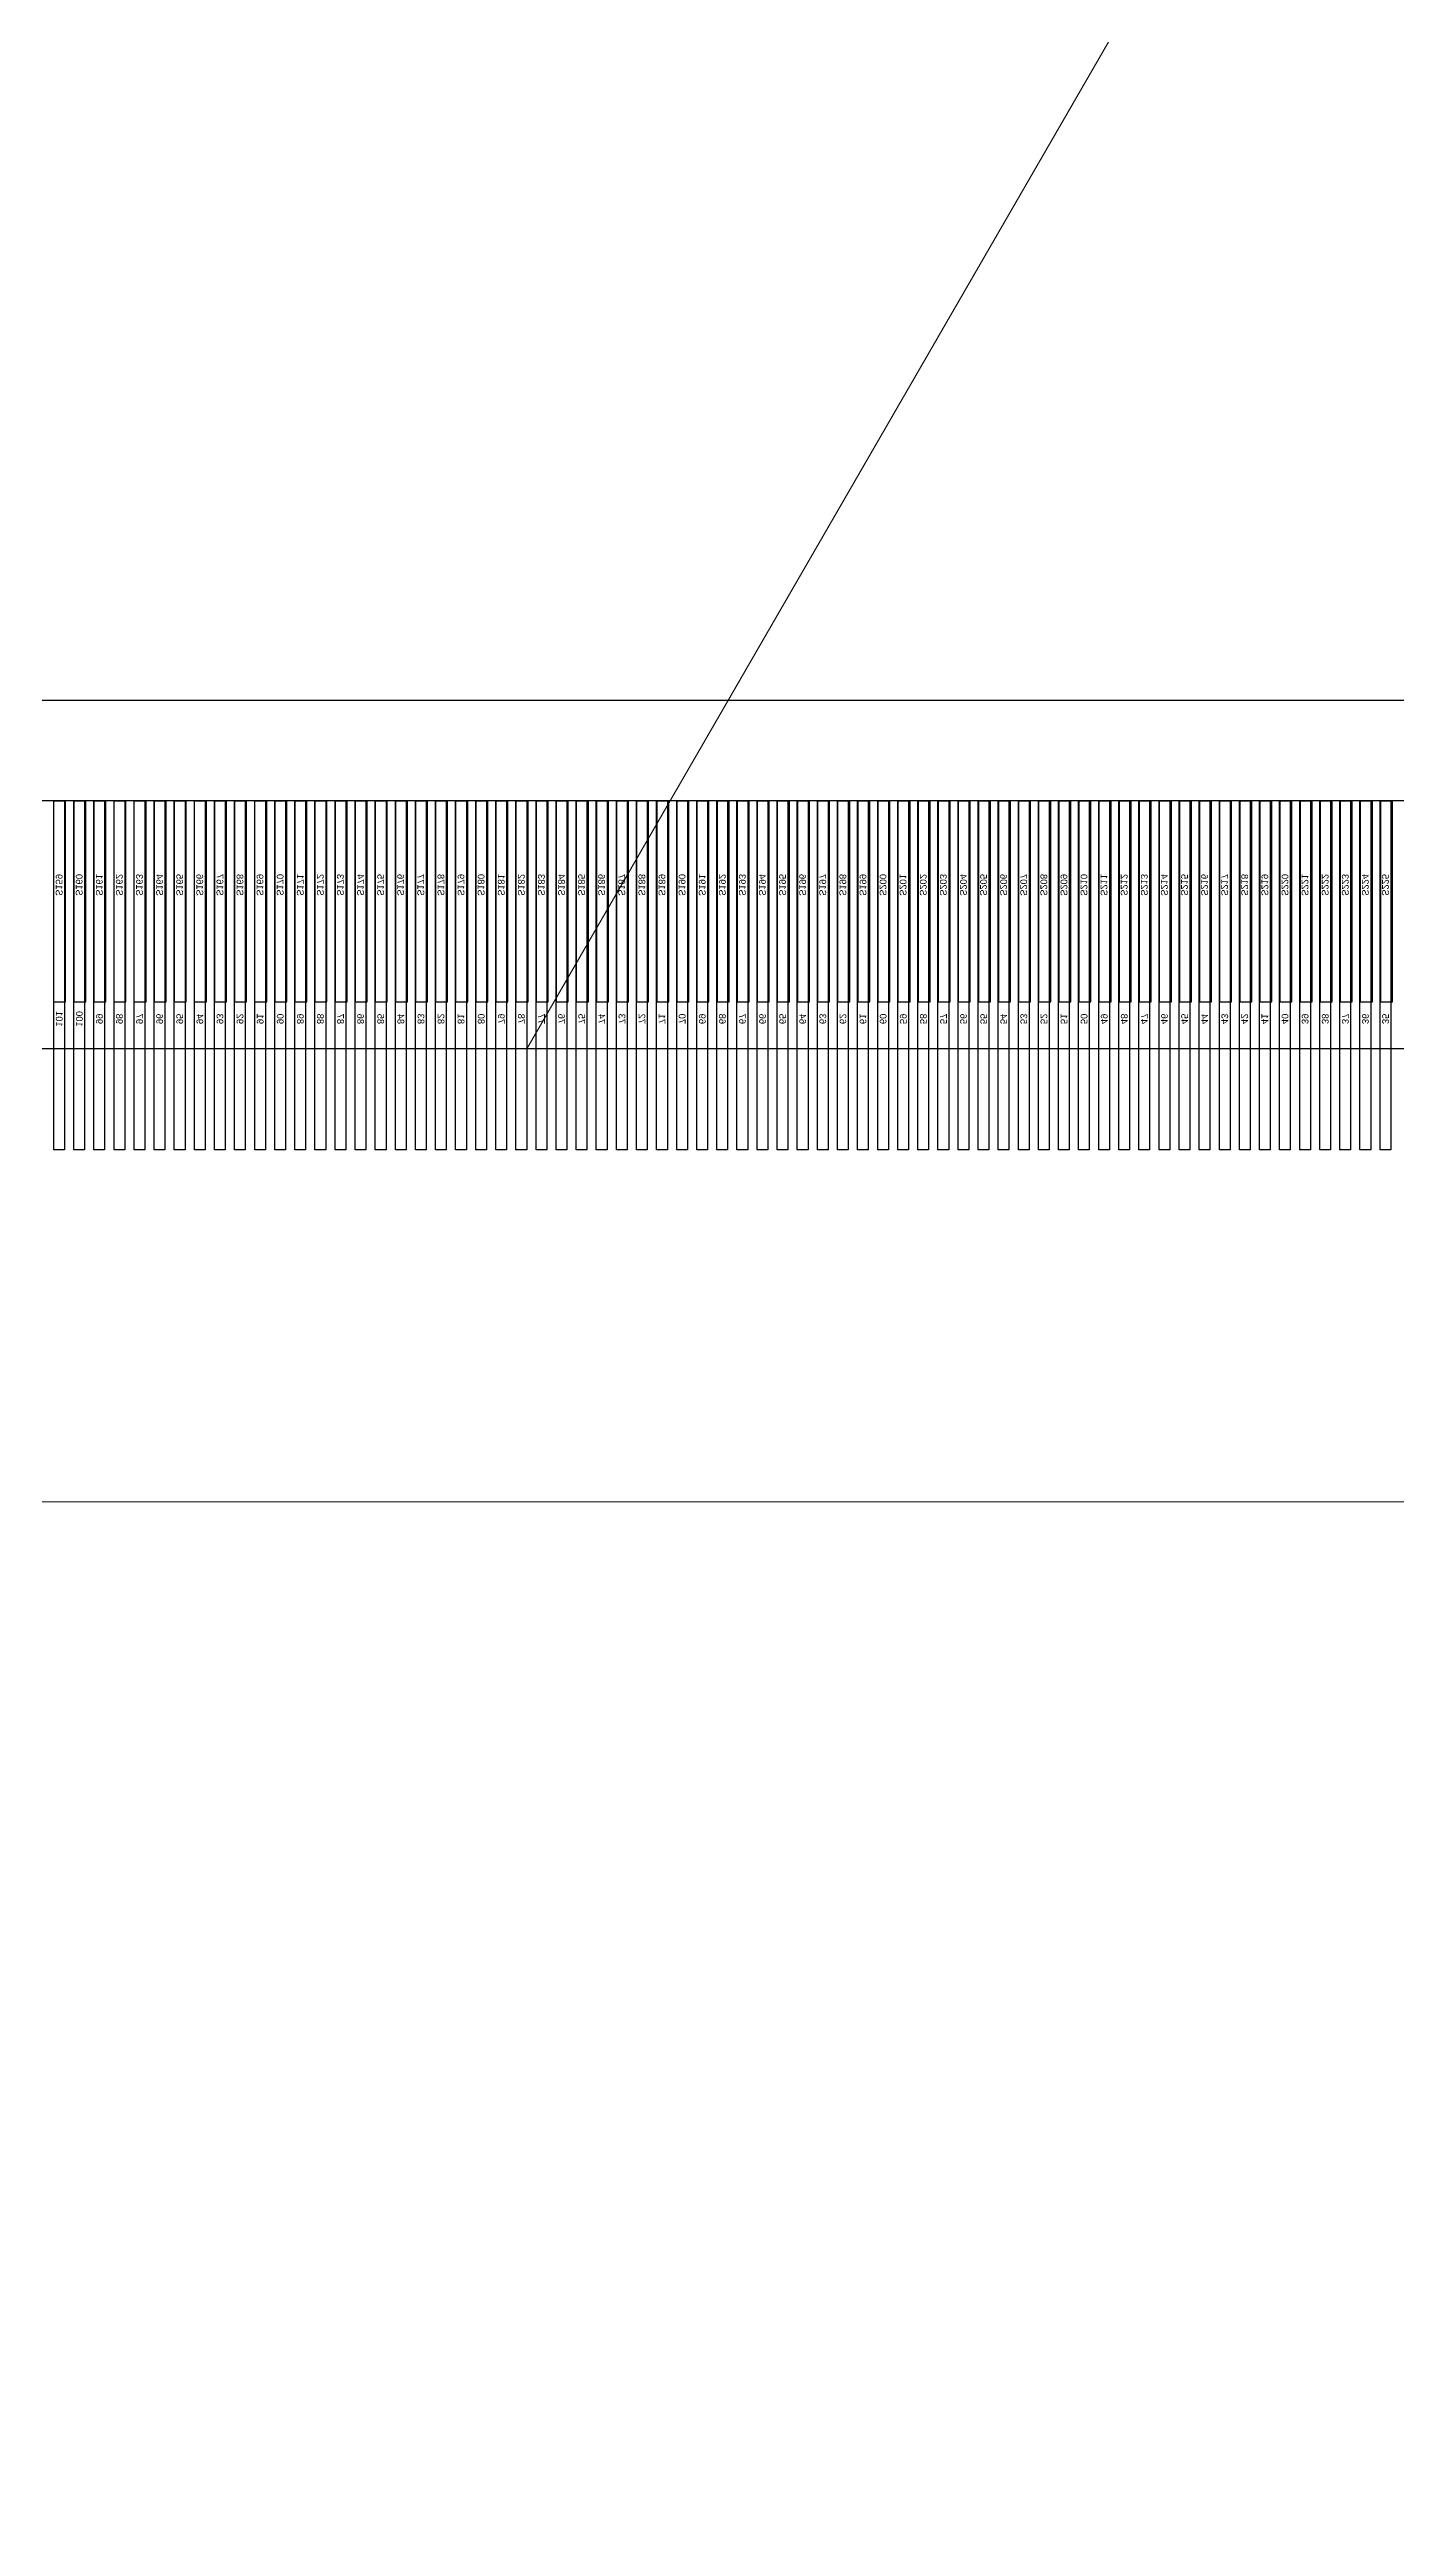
# Model space of a CAD drawing. Header units: inches. Extents: x 1765 to 5217, y -1519 to 441.
# Drawn here: x 4811.781 to 4813.791, y -1300.364 to -1296.668 of the extents above; entities that cross this region are included whole.
import ezdxf
from ezdxf.enums import TextEntityAlignment as Align

# ---------------------------------------------------------------- set-up
doc = ezdxf.new("R2010")
doc.units = ezdxf.units.IN
doc.header["$MEASUREMENT"] = 0
doc.layers.add('DIM', color=3, linetype='Continuous', lineweight=15)
doc.layers.add('LENS', color=6, linetype='Continuous')
doc.styles.add('MBC_Arial_Font', font='arial.ttf', dxfattribs={"width": 0.8})

# ---------------------------------------------------------------- blocks, each defined once
blk = doc.blocks.new('FSDDDDD')
at = {"layer": 'LENS', "color": 5, "lineweight": 0}
blk.add_lwpolyline([(3465.1852, -1743.3038, -0.414214), (3453.6852, -1754.8038), (3438.5952, -1754.8038, -0.414214), (3427.0952, -1743.3038), (3427.0952, -1720.7938, -0.414214), (3438.5952, -1709.2938), (3453.6852, -1709.2938, -0.414214), (3465.1852, -1720.7938)], format="xyb", close=True, dxfattribs=at)

msp = doc.modelspace()

# ---------------------------------------------------------------- hatches: boundary and pattern name
at = {"layer": 'DIM'}
h = msp.add_hatch(dxfattribs=at)
h.set_pattern_fill('HONEY', color=256, style=0)
h.set_pattern_definition([(0, (6913.9786, -2365.6452), (4.7625, 2.74963), [3.175, -6.35]), (120, (6913.9786, -2365.6452), (-4.7624994, 2.749631), [3.175, -6.35]), (60, (6913.9786, -2365.6452), (6e-07, 5.499261), [-6.35, 3.175])])
edge = h.paths.add_edge_path()
edge.add_line((4827.36, -1263.4445), (4827.36, -1289.1595))
edge.add_arc((4818.36, -1289.1595), 9, -90, 0, ccw=False)
edge.add_line((4818.36, -1298.1595), (4801.573, -1298.1595))
edge.add_arc((4801.573, -1289.1595), 9, 180, 270, ccw=False)
edge.add_line((4792.573, -1289.1595), (4792.573, -1263.4445))
edge.add_arc((4800.993, -1263.4445), 8.42, 90, 180, ccw=False)
edge.add_line((4800.993, -1255.0245), (4818.94, -1255.0245))
edge.add_arc((4818.94, -1263.4445), 8.42, 0, 90, ccw=False)

# ---------------------------------------------------------------- linework, layer by layer
msp.add_line((4821.3749, -1297.6395), (4798.5581, -1297.6395))
msp.add_line((4821.3749, -1297.6395), (4798.5581, -1297.6395))
msp.add_lwpolyline([(4827.36, -1263.4445), (4827.36, -1289.1595, -0.414214), (4818.36, -1298.1595), (4801.573, -1298.1595, -0.414214), (4792.573, -1289.1595), (4792.573, -1263.4445, -0.414214), (4800.993, -1255.0245), (4818.94, -1255.0245, -0.414214)], format="xyb", close=True)
msp.add_lwpolyline([(4827.36, -1263.4445), (4827.36, -1289.1595, -0.414214), (4818.36, -1298.1595), (4801.573, -1298.1595, -0.414214), (4792.573, -1289.1595), (4792.573, -1263.4445, -0.414214), (4800.993, -1255.0245), (4818.94, -1255.0245, -0.414214)], format="xyb", close=True)
msp.add_lwpolyline([(4802.9215, -1307.8669), (4817.0115, -1307.8669, 0.414214), (4817.2115, -1307.6669), (4817.2115, -1305.5729, 0.263643), (4817.1143, -1305.4013), (4815.7223, -1304.5675, -0.263643), (4815.5765, -1304.3102), (4815.5765, -1300.9028, 0.315299), (4815.3791, -1300.6209), (4814.966, -1300.4706, -0.315299), (4814.7686, -1300.1887), (4814.7686, -1298.7592, -0.254671), (4814.9059, -1298.5072), (4815.214, -1298.3083, 0.254671), (4815.3055, -1298.1403), (4815.3055, -1297.9895, 0.414214), (4815.1055, -1297.7895), (4804.8275, -1297.7895, 0.414214)], format="xyb")
at = {"color": 2}
for points in [[(4811.8055, -1297.7895), (4811.7875, -1297.7895), (4811.7875, -1298.0895), (4811.8055, -1298.0895)], [(4811.8055, -1297.7895), (4811.7875, -1297.7895), (4811.7875, -1298.0895), (4811.8055, -1298.0895)], [(4811.8355, -1297.7895), (4811.8175, -1297.7895), (4811.8175, -1298.0895), (4811.8355, -1298.0895)], [(4811.8355, -1297.7895), (4811.8175, -1297.7895), (4811.8175, -1298.0895), (4811.8355, -1298.0895)], [(4811.8655, -1297.7895), (4811.8475, -1297.7895), (4811.8475, -1298.0895), (4811.8655, -1298.0895)], [(4811.8655, -1297.7895), (4811.8475, -1297.7895), (4811.8475, -1298.0895), (4811.8655, -1298.0895)], [(4811.8955, -1297.7895), (4811.8775, -1297.7895), (4811.8775, -1298.0895), (4811.8955, -1298.0895)], [(4811.8955, -1297.7895), (4811.8775, -1297.7895), (4811.8775, -1298.0895), (4811.8955, -1298.0895)], [(4811.9255, -1297.7895), (4811.9075, -1297.7895), (4811.9075, -1298.0895), (4811.9255, -1298.0895)], [(4811.9255, -1297.7895), (4811.9075, -1297.7895), (4811.9075, -1298.0895), (4811.9255, -1298.0895)], [(4811.9555, -1297.7895), (4811.9375, -1297.7895), (4811.9375, -1298.0895), (4811.9555, -1298.0895)], [(4811.9555, -1297.7895), (4811.9375, -1297.7895), (4811.9375, -1298.0895), (4811.9555, -1298.0895)], [(4811.9855, -1297.7895), (4811.9675, -1297.7895), (4811.9675, -1298.0895), (4811.9855, -1298.0895)], [(4811.9855, -1297.7895), (4811.9675, -1297.7895), (4811.9675, -1298.0895), (4811.9855, -1298.0895)], [(4812.0155, -1297.7895), (4811.9975, -1297.7895), (4811.9975, -1298.0895), (4812.0155, -1298.0895)], [(4812.0155, -1297.7895), (4811.9975, -1297.7895), (4811.9975, -1298.0895), (4812.0155, -1298.0895)], [(4812.0455, -1297.7895), (4812.0275, -1297.7895), (4812.0275, -1298.0895), (4812.0455, -1298.0895)], [(4812.0455, -1297.7895), (4812.0275, -1297.7895), (4812.0275, -1298.0895), (4812.0455, -1298.0895)], [(4812.0755, -1297.7895), (4812.0575, -1297.7895), (4812.0575, -1298.0895), (4812.0755, -1298.0895)], [(4812.0755, -1297.7895), (4812.0575, -1297.7895), (4812.0575, -1298.0895), (4812.0755, -1298.0895)], [(4812.1055, -1297.7895), (4812.0875, -1297.7895), (4812.0875, -1298.0895), (4812.1055, -1298.0895)], [(4812.1055, -1297.7895), (4812.0875, -1297.7895), (4812.0875, -1298.0895), (4812.1055, -1298.0895)], [(4812.1355, -1297.7895), (4812.1175, -1297.7895), (4812.1175, -1298.0895), (4812.1355, -1298.0895)], [(4812.1355, -1297.7895), (4812.1175, -1297.7895), (4812.1175, -1298.0895), (4812.1355, -1298.0895)], [(4812.1655, -1297.7895), (4812.1475, -1297.7895), (4812.1475, -1298.0895), (4812.1655, -1298.0895)], [(4812.1655, -1297.7895), (4812.1475, -1297.7895), (4812.1475, -1298.0895), (4812.1655, -1298.0895)], [(4812.1955, -1297.7895), (4812.1775, -1297.7895), (4812.1775, -1298.0895), (4812.1955, -1298.0895)], [(4812.1955, -1297.7895), (4812.1775, -1297.7895), (4812.1775, -1298.0895), (4812.1955, -1298.0895)], [(4812.2255, -1297.7895), (4812.2075, -1297.7895), (4812.2075, -1298.0895), (4812.2255, -1298.0895)], [(4812.2255, -1297.7895), (4812.2075, -1297.7895), (4812.2075, -1298.0895), (4812.2255, -1298.0895)], [(4812.2555, -1297.7895), (4812.2375, -1297.7895), (4812.2375, -1298.0895), (4812.2555, -1298.0895)], [(4812.2555, -1297.7895), (4812.2375, -1297.7895), (4812.2375, -1298.0895), (4812.2555, -1298.0895)], [(4812.2855, -1297.7895), (4812.2675, -1297.7895), (4812.2675, -1298.0895), (4812.2855, -1298.0895)], [(4812.2855, -1297.7895), (4812.2675, -1297.7895), (4812.2675, -1298.0895), (4812.2855, -1298.0895)], [(4812.3155, -1297.7895), (4812.2975, -1297.7895), (4812.2975, -1298.0895), (4812.3155, -1298.0895)], [(4812.3155, -1297.7895), (4812.2975, -1297.7895), (4812.2975, -1298.0895), (4812.3155, -1298.0895)], [(4812.3455, -1297.7895), (4812.3275, -1297.7895), (4812.3275, -1298.0895), (4812.3455, -1298.0895)], [(4812.3455, -1297.7895), (4812.3275, -1297.7895), (4812.3275, -1298.0895), (4812.3455, -1298.0895)], [(4812.3755, -1297.7895), (4812.3575, -1297.7895), (4812.3575, -1298.0895), (4812.3755, -1298.0895)], [(4812.3755, -1297.7895), (4812.3575, -1297.7895), (4812.3575, -1298.0895), (4812.3755, -1298.0895)], [(4812.4055, -1297.7895), (4812.3875, -1297.7895), (4812.3875, -1298.0895), (4812.4055, -1298.0895)], [(4812.4055, -1297.7895), (4812.3875, -1297.7895), (4812.3875, -1298.0895), (4812.4055, -1298.0895)], [(4812.4355, -1297.7895), (4812.4175, -1297.7895), (4812.4175, -1298.0895), (4812.4355, -1298.0895)], [(4812.4355, -1297.7895), (4812.4175, -1297.7895), (4812.4175, -1298.0895), (4812.4355, -1298.0895)], [(4812.4655, -1297.7895), (4812.4475, -1297.7895), (4812.4475, -1298.0895), (4812.4655, -1298.0895)], [(4812.4655, -1297.7895), (4812.4475, -1297.7895), (4812.4475, -1298.0895), (4812.4655, -1298.0895)], [(4812.4955, -1297.7895), (4812.4775, -1297.7895), (4812.4775, -1298.0895), (4812.4955, -1298.0895)], [(4812.4955, -1297.7895), (4812.4775, -1297.7895), (4812.4775, -1298.0895), (4812.4955, -1298.0895)], [(4812.5255, -1297.7895), (4812.5075, -1297.7895), (4812.5075, -1298.0895), (4812.5255, -1298.0895)], [(4812.5255, -1297.7895), (4812.5075, -1297.7895), (4812.5075, -1298.0895), (4812.5255, -1298.0895)], [(4812.5555, -1297.7895), (4812.5375, -1297.7895), (4812.5375, -1298.0895), (4812.5555, -1298.0895)], [(4812.5555, -1297.7895), (4812.5375, -1297.7895), (4812.5375, -1298.0895), (4812.5555, -1298.0895)], [(4812.5855, -1297.7895), (4812.5675, -1297.7895), (4812.5675, -1298.0895), (4812.5855, -1298.0895)], [(4812.5855, -1297.7895), (4812.5675, -1297.7895), (4812.5675, -1298.0895), (4812.5855, -1298.0895)], [(4812.6155, -1297.7895), (4812.5975, -1297.7895), (4812.5975, -1298.0895), (4812.6155, -1298.0895)], [(4812.6155, -1297.7895), (4812.5975, -1297.7895), (4812.5975, -1298.0895), (4812.6155, -1298.0895)], [(4812.6455, -1297.7895), (4812.6275, -1297.7895), (4812.6275, -1298.0895), (4812.6455, -1298.0895)], [(4812.6455, -1297.7895), (4812.6275, -1297.7895), (4812.6275, -1298.0895), (4812.6455, -1298.0895)], [(4812.6755, -1297.7895), (4812.6575, -1297.7895), (4812.6575, -1298.0895), (4812.6755, -1298.0895)], [(4812.6755, -1297.7895), (4812.6575, -1297.7895), (4812.6575, -1298.0895), (4812.6755, -1298.0895)], [(4812.7055, -1297.7895), (4812.6875, -1297.7895), (4812.6875, -1298.0895), (4812.7055, -1298.0895)], [(4812.7055, -1297.7895), (4812.6875, -1297.7895), (4812.6875, -1298.0895), (4812.7055, -1298.0895)], [(4812.7355, -1297.7895), (4812.7175, -1297.7895), (4812.7175, -1298.0895), (4812.7355, -1298.0895)], [(4812.7355, -1297.7895), (4812.7175, -1297.7895), (4812.7175, -1298.0895), (4812.7355, -1298.0895)], [(4812.7655, -1297.7895), (4812.7475, -1297.7895), (4812.7475, -1298.0895), (4812.7655, -1298.0895)], [(4812.7655, -1297.7895), (4812.7475, -1297.7895), (4812.7475, -1298.0895), (4812.7655, -1298.0895)], [(4812.7955, -1297.7895), (4812.7775, -1297.7895), (4812.7775, -1298.0895), (4812.7955, -1298.0895)], [(4812.7955, -1297.7895), (4812.7775, -1297.7895), (4812.7775, -1298.0895), (4812.7955, -1298.0895)], [(4812.8255, -1297.7895), (4812.8075, -1297.7895), (4812.8075, -1298.0895), (4812.8255, -1298.0895)], [(4812.8255, -1297.7895), (4812.8075, -1297.7895), (4812.8075, -1298.0895), (4812.8255, -1298.0895)], [(4812.8555, -1297.7895), (4812.8375, -1297.7895), (4812.8375, -1298.0895), (4812.8555, -1298.0895)], [(4812.8555, -1297.7895), (4812.8375, -1297.7895), (4812.8375, -1298.0895), (4812.8555, -1298.0895)], [(4812.8855, -1297.7895), (4812.8675, -1297.7895), (4812.8675, -1298.0895), (4812.8855, -1298.0895)], [(4812.8855, -1297.7895), (4812.8675, -1297.7895), (4812.8675, -1298.0895), (4812.8855, -1298.0895)], [(4812.9155, -1297.7895), (4812.8975, -1297.7895), (4812.8975, -1298.0895), (4812.9155, -1298.0895)], [(4812.9155, -1297.7895), (4812.8975, -1297.7895), (4812.8975, -1298.0895), (4812.9155, -1298.0895)], [(4812.9455, -1297.7895), (4812.9275, -1297.7895), (4812.9275, -1298.0895), (4812.9455, -1298.0895)], [(4812.9455, -1297.7895), (4812.9275, -1297.7895), (4812.9275, -1298.0895), (4812.9455, -1298.0895)], [(4812.9755, -1297.7895), (4812.9575, -1297.7895), (4812.9575, -1298.0895), (4812.9755, -1298.0895)], [(4812.9755, -1297.7895), (4812.9575, -1297.7895), (4812.9575, -1298.0895), (4812.9755, -1298.0895)], [(4813.0055, -1297.7895), (4812.9875, -1297.7895), (4812.9875, -1298.0895), (4813.0055, -1298.0895)], [(4813.0055, -1297.7895), (4812.9875, -1297.7895), (4812.9875, -1298.0895), (4813.0055, -1298.0895)], [(4813.0355, -1297.7895), (4813.0175, -1297.7895), (4813.0175, -1298.0895), (4813.0355, -1298.0895)], [(4813.0355, -1297.7895), (4813.0175, -1297.7895), (4813.0175, -1298.0895), (4813.0355, -1298.0895)], [(4813.0655, -1297.7895), (4813.0475, -1297.7895), (4813.0475, -1298.0895), (4813.0655, -1298.0895)], [(4813.0655, -1297.7895), (4813.0475, -1297.7895), (4813.0475, -1298.0895), (4813.0655, -1298.0895)], [(4813.0955, -1297.7895), (4813.0775, -1297.7895), (4813.0775, -1298.0895), (4813.0955, -1298.0895)], [(4813.0955, -1297.7895), (4813.0775, -1297.7895), (4813.0775, -1298.0895), (4813.0955, -1298.0895)], [(4813.1255, -1297.7895), (4813.1075, -1297.7895), (4813.1075, -1298.0895), (4813.1255, -1298.0895)], [(4813.1255, -1297.7895), (4813.1075, -1297.7895), (4813.1075, -1298.0895), (4813.1255, -1298.0895)], [(4813.1555, -1297.7895), (4813.1375, -1297.7895), (4813.1375, -1298.0895), (4813.1555, -1298.0895)], [(4813.1555, -1297.7895), (4813.1375, -1297.7895), (4813.1375, -1298.0895), (4813.1555, -1298.0895)], [(4813.1855, -1297.7895), (4813.1675, -1297.7895), (4813.1675, -1298.0895), (4813.1855, -1298.0895)], [(4813.1855, -1297.7895), (4813.1675, -1297.7895), (4813.1675, -1298.0895), (4813.1855, -1298.0895)], [(4813.2155, -1297.7895), (4813.1975, -1297.7895), (4813.1975, -1298.0895), (4813.2155, -1298.0895)], [(4813.2155, -1297.7895), (4813.1975, -1297.7895), (4813.1975, -1298.0895), (4813.2155, -1298.0895)], [(4813.2455, -1297.7895), (4813.2275, -1297.7895), (4813.2275, -1298.0895), (4813.2455, -1298.0895)], [(4813.2455, -1297.7895), (4813.2275, -1297.7895), (4813.2275, -1298.0895), (4813.2455, -1298.0895)], [(4813.2755, -1297.7895), (4813.2575, -1297.7895), (4813.2575, -1298.0895), (4813.2755, -1298.0895)], [(4813.2755, -1297.7895), (4813.2575, -1297.7895), (4813.2575, -1298.0895), (4813.2755, -1298.0895)], [(4813.3055, -1297.7895), (4813.2875, -1297.7895), (4813.2875, -1298.0895), (4813.3055, -1298.0895)], [(4813.3055, -1297.7895), (4813.2875, -1297.7895), (4813.2875, -1298.0895), (4813.3055, -1298.0895)], [(4813.3355, -1297.7895), (4813.3175, -1297.7895), (4813.3175, -1298.0895), (4813.3355, -1298.0895)], [(4813.3355, -1297.7895), (4813.3175, -1297.7895), (4813.3175, -1298.0895), (4813.3355, -1298.0895)], [(4813.3655, -1297.7895), (4813.3475, -1297.7895), (4813.3475, -1298.0895), (4813.3655, -1298.0895)], [(4813.3655, -1297.7895), (4813.3475, -1297.7895), (4813.3475, -1298.0895), (4813.3655, -1298.0895)], [(4813.3955, -1297.7895), (4813.3775, -1297.7895), (4813.3775, -1298.0895), (4813.3955, -1298.0895)], [(4813.3955, -1297.7895), (4813.3775, -1297.7895), (4813.3775, -1298.0895), (4813.3955, -1298.0895)], [(4813.4255, -1297.7895), (4813.4075, -1297.7895), (4813.4075, -1298.0895), (4813.4255, -1298.0895)], [(4813.4255, -1297.7895), (4813.4075, -1297.7895), (4813.4075, -1298.0895), (4813.4255, -1298.0895)], [(4813.4555, -1297.7895), (4813.4375, -1297.7895), (4813.4375, -1298.0895), (4813.4555, -1298.0895)], [(4813.4555, -1297.7895), (4813.4375, -1297.7895), (4813.4375, -1298.0895), (4813.4555, -1298.0895)], [(4813.4855, -1297.7895), (4813.4675, -1297.7895), (4813.4675, -1298.0895), (4813.4855, -1298.0895)], [(4813.4855, -1297.7895), (4813.4675, -1297.7895), (4813.4675, -1298.0895), (4813.4855, -1298.0895)], [(4813.5155, -1297.7895), (4813.4975, -1297.7895), (4813.4975, -1298.0895), (4813.5155, -1298.0895)], [(4813.5155, -1297.7895), (4813.4975, -1297.7895), (4813.4975, -1298.0895), (4813.5155, -1298.0895)], [(4813.5455, -1297.7895), (4813.5275, -1297.7895), (4813.5275, -1298.0895), (4813.5455, -1298.0895)], [(4813.5455, -1297.7895), (4813.5275, -1297.7895), (4813.5275, -1298.0895), (4813.5455, -1298.0895)], [(4813.5755, -1297.7895), (4813.5575, -1297.7895), (4813.5575, -1298.0895), (4813.5755, -1298.0895)], [(4813.5755, -1297.7895), (4813.5575, -1297.7895), (4813.5575, -1298.0895), (4813.5755, -1298.0895)], [(4813.6055, -1297.7895), (4813.5875, -1297.7895), (4813.5875, -1298.0895), (4813.6055, -1298.0895)], [(4813.6055, -1297.7895), (4813.5875, -1297.7895), (4813.5875, -1298.0895), (4813.6055, -1298.0895)], [(4813.6355, -1297.7895), (4813.6175, -1297.7895), (4813.6175, -1298.0895), (4813.6355, -1298.0895)], [(4813.6355, -1297.7895), (4813.6175, -1297.7895), (4813.6175, -1298.0895), (4813.6355, -1298.0895)], [(4813.6655, -1297.7895), (4813.6475, -1297.7895), (4813.6475, -1298.0895), (4813.6655, -1298.0895)], [(4813.6655, -1297.7895), (4813.6475, -1297.7895), (4813.6475, -1298.0895), (4813.6655, -1298.0895)], [(4813.6955, -1297.7895), (4813.6775, -1297.7895), (4813.6775, -1298.0895), (4813.6955, -1298.0895)], [(4813.6955, -1297.7895), (4813.6775, -1297.7895), (4813.6775, -1298.0895), (4813.6955, -1298.0895)], [(4813.7255, -1297.7895), (4813.7075, -1297.7895), (4813.7075, -1298.0895), (4813.7255, -1298.0895)], [(4813.7255, -1297.7895), (4813.7075, -1297.7895), (4813.7075, -1298.0895), (4813.7255, -1298.0895)], [(4813.7555, -1297.7895), (4813.7375, -1297.7895), (4813.7375, -1298.0895), (4813.7555, -1298.0895)], [(4813.7555, -1297.7895), (4813.7375, -1297.7895), (4813.7375, -1298.0895), (4813.7555, -1298.0895)], [(4813.7855, -1297.7895), (4813.7675, -1297.7895), (4813.7675, -1298.0895), (4813.7855, -1298.0895)], [(4813.7855, -1297.7895), (4813.7675, -1297.7895), (4813.7675, -1298.0895), (4813.7855, -1298.0895)]]:
    msp.add_lwpolyline(points, close=True, dxfattribs=at)
at = {"color": 0}
for points in [[(4811.7878, -1297.7895), (4811.8038, -1297.7895), (4811.8038, -1298.31), (4811.7878, -1298.31)], [(4811.8177, -1297.7895), (4811.8337, -1297.7895), (4811.8337, -1298.31), (4811.8177, -1298.31)], [(4811.8477, -1297.7895), (4811.8637, -1297.7895), (4811.8637, -1298.31), (4811.8477, -1298.31)], [(4811.8777, -1297.7895), (4811.8937, -1297.7895), (4811.8937, -1298.31), (4811.8777, -1298.31)], [(4811.9077, -1297.7895), (4811.9237, -1297.7895), (4811.9237, -1298.31), (4811.9077, -1298.31)], [(4811.9377, -1297.7895), (4811.9537, -1297.7895), (4811.9537, -1298.31), (4811.9377, -1298.31)], [(4811.9677, -1297.7895), (4811.9837, -1297.7895), (4811.9837, -1298.31), (4811.9677, -1298.31)], [(4811.9977, -1297.7895), (4812.0137, -1297.7895), (4812.0137, -1298.31), (4811.9977, -1298.31)], [(4812.0277, -1297.7895), (4812.0437, -1297.7895), (4812.0437, -1298.31), (4812.0277, -1298.31)], [(4812.0576, -1297.7895), (4812.0736, -1297.7895), (4812.0736, -1298.31), (4812.0576, -1298.31)], [(4812.0876, -1297.7895), (4812.1036, -1297.7895), (4812.1036, -1298.31), (4812.0876, -1298.31)], [(4812.1176, -1297.7895), (4812.1336, -1297.7895), (4812.1336, -1298.31), (4812.1176, -1298.31)], [(4812.1476, -1297.7895), (4812.1636, -1297.7895), (4812.1636, -1298.31), (4812.1476, -1298.31)], [(4812.1776, -1297.7895), (4812.1936, -1297.7895), (4812.1936, -1298.31), (4812.1776, -1298.31)], [(4812.2076, -1297.7895), (4812.2236, -1297.7895), (4812.2236, -1298.31), (4812.2076, -1298.31)], [(4812.2376, -1297.7895), (4812.2536, -1297.7895), (4812.2536, -1298.31), (4812.2376, -1298.31)], [(4812.2676, -1297.7895), (4812.2836, -1297.7895), (4812.2836, -1298.31), (4812.2676, -1298.31)], [(4812.2975, -1297.7895), (4812.3135, -1297.7895), (4812.3135, -1298.31), (4812.2975, -1298.31)], [(4812.3275, -1297.7895), (4812.3435, -1297.7895), (4812.3435, -1298.31), (4812.3275, -1298.31)], [(4812.3575, -1297.7895), (4812.3735, -1297.7895), (4812.3735, -1298.31), (4812.3575, -1298.31)], [(4812.3875, -1297.7895), (4812.4035, -1297.7895), (4812.4035, -1298.31), (4812.3875, -1298.31)], [(4812.4175, -1297.7895), (4812.4335, -1297.7895), (4812.4335, -1298.31), (4812.4175, -1298.31)], [(4812.4475, -1297.7895), (4812.4635, -1297.7895), (4812.4635, -1298.31), (4812.4475, -1298.31)], [(4812.4775, -1297.7895), (4812.4935, -1297.7895), (4812.4935, -1298.31), (4812.4775, -1298.31)], [(4812.5075, -1297.7895), (4812.5235, -1297.7895), (4812.5235, -1298.31), (4812.5075, -1298.31)], [(4812.5375, -1297.7895), (4812.5535, -1297.7895), (4812.5535, -1298.31), (4812.5375, -1298.31)], [(4812.5674, -1297.7895), (4812.5834, -1297.7895), (4812.5834, -1298.31), (4812.5674, -1298.31)], [(4812.5974, -1297.7895), (4812.6134, -1297.7895), (4812.6134, -1298.31), (4812.5974, -1298.31)], [(4812.6274, -1297.7895), (4812.6434, -1297.7895), (4812.6434, -1298.31), (4812.6274, -1298.31)], [(4812.6574, -1297.7895), (4812.6734, -1297.7895), (4812.6734, -1298.31), (4812.6574, -1298.31)], [(4812.6874, -1297.7895), (4812.7034, -1297.7895), (4812.7034, -1298.31), (4812.6874, -1298.31)], [(4812.7174, -1297.7895), (4812.7334, -1297.7895), (4812.7334, -1298.31), (4812.7174, -1298.31)], [(4812.7474, -1297.7895), (4812.7634, -1297.7895), (4812.7634, -1298.31), (4812.7474, -1298.31)], [(4812.7774, -1297.7895), (4812.7934, -1297.7895), (4812.7934, -1298.31), (4812.7774, -1298.31)], [(4812.8073, -1297.7895), (4812.8233, -1297.7895), (4812.8233, -1298.31), (4812.8073, -1298.31)], [(4812.8373, -1297.7895), (4812.8533, -1297.7895), (4812.8533, -1298.31), (4812.8373, -1298.31)], [(4812.8673, -1297.7895), (4812.8833, -1297.7895), (4812.8833, -1298.31), (4812.8673, -1298.31)], [(4812.8973, -1297.7895), (4812.9133, -1297.7895), (4812.9133, -1298.31), (4812.8973, -1298.31)], [(4812.9273, -1297.7895), (4812.9433, -1297.7895), (4812.9433, -1298.31), (4812.9273, -1298.31)], [(4812.9573, -1297.7895), (4812.9733, -1297.7895), (4812.9733, -1298.31), (4812.9573, -1298.31)], [(4812.9873, -1297.7895), (4813.0033, -1297.7895), (4813.0033, -1298.31), (4812.9873, -1298.31)], [(4813.0173, -1297.7895), (4813.0333, -1297.7895), (4813.0333, -1298.31), (4813.0173, -1298.31)], [(4813.0472, -1297.7895), (4813.0632, -1297.7895), (4813.0632, -1298.31), (4813.0472, -1298.31)], [(4813.0772, -1297.7895), (4813.0932, -1297.7895), (4813.0932, -1298.31), (4813.0772, -1298.31)], [(4813.1072, -1297.7895), (4813.1232, -1297.7895), (4813.1232, -1298.31), (4813.1072, -1298.31)], [(4813.1372, -1297.7895), (4813.1532, -1297.7895), (4813.1532, -1298.31), (4813.1372, -1298.31)], [(4813.1672, -1297.7895), (4813.1832, -1297.7895), (4813.1832, -1298.31), (4813.1672, -1298.31)], [(4813.1972, -1297.7895), (4813.2132, -1297.7895), (4813.2132, -1298.31), (4813.1972, -1298.31)], [(4813.2272, -1297.7895), (4813.2432, -1297.7895), (4813.2432, -1298.31), (4813.2272, -1298.31)], [(4813.2572, -1297.7895), (4813.2732, -1297.7895), (4813.2732, -1298.31), (4813.2572, -1298.31)], [(4813.2872, -1297.7895), (4813.3032, -1297.7895), (4813.3032, -1298.31), (4813.2872, -1298.31)], [(4813.3171, -1297.7895), (4813.3331, -1297.7895), (4813.3331, -1298.31), (4813.3171, -1298.31)], [(4813.3471, -1297.7895), (4813.3631, -1297.7895), (4813.3631, -1298.31), (4813.3471, -1298.31)], [(4813.3771, -1297.7895), (4813.3931, -1297.7895), (4813.3931, -1298.31), (4813.3771, -1298.31)], [(4813.4071, -1297.7895), (4813.4231, -1297.7895), (4813.4231, -1298.31), (4813.4071, -1298.31)], [(4813.4371, -1297.7895), (4813.4531, -1297.7895), (4813.4531, -1298.31), (4813.4371, -1298.31)], [(4813.4671, -1297.7895), (4813.4831, -1297.7895), (4813.4831, -1298.31), (4813.4671, -1298.31)], [(4813.4971, -1297.7895), (4813.5131, -1297.7895), (4813.5131, -1298.31), (4813.4971, -1298.31)], [(4813.5271, -1297.7895), (4813.5431, -1297.7895), (4813.5431, -1298.31), (4813.5271, -1298.31)], [(4813.557, -1297.7895), (4813.573, -1297.7895), (4813.573, -1298.31), (4813.557, -1298.31)], [(4813.587, -1297.7895), (4813.603, -1297.7895), (4813.603, -1298.31), (4813.587, -1298.31)], [(4813.617, -1297.7895), (4813.633, -1297.7895), (4813.633, -1298.31), (4813.617, -1298.31)], [(4813.647, -1297.7895), (4813.663, -1297.7895), (4813.663, -1298.31), (4813.647, -1298.31)], [(4813.677, -1297.7895), (4813.693, -1297.7895), (4813.693, -1298.31), (4813.677, -1298.31)], [(4813.707, -1297.7895), (4813.723, -1297.7895), (4813.723, -1298.31), (4813.707, -1298.31)], [(4813.737, -1297.7895), (4813.753, -1297.7895), (4813.753, -1298.31), (4813.737, -1298.31)], [(4813.767, -1297.7895), (4813.783, -1297.7895), (4813.783, -1298.31), (4813.767, -1298.31)]]:
    msp.add_lwpolyline(points, close=True, dxfattribs=at)

# ---------------------------------------------------------------- block references
at = {"layer": 'DIM'}
msp.add_blockref('FSDDDDD', (1363.8263, 455.9686), dxfattribs=at)

# ---------------------------------------------------------------- texts
at = {"color": 3, "style": 'MBC_Arial_Font', "text_generation_flag": 4}
for s, p in [('S159', (4811.7958, -1297.9148)), ('S160', (4811.8257, -1297.9148)), ('S161', (4811.8557, -1297.9148)), ('S162', (4811.8857, -1297.9148)), ('S163', (4811.9157, -1297.9148)), ('S164', (4811.9457, -1297.9148)), ('S165', (4811.9757, -1297.9148)), ('S166', (4812.0057, -1297.9148)), ('S167', (4812.0357, -1297.9148)), ('S168', (4812.0656, -1297.9148)), ('S169', (4812.0956, -1297.9148)), ('S170', (4812.1256, -1297.9148)), ('S171', (4812.1556, -1297.9148)), ('S172', (4812.1856, -1297.9148)), ('S173', (4812.2156, -1297.9148)), ('S174', (4812.2456, -1297.9148)), ('S175', (4812.2756, -1297.9148)), ('S176', (4812.3055, -1297.9148)), ('S177', (4812.3355, -1297.9148)), ('S178', (4812.3655, -1297.9148)), ('S179', (4812.3955, -1297.9148)), ('S180', (4812.4255, -1297.9148)), ('S181', (4812.4555, -1297.9148)), ('S182', (4812.4855, -1297.9148)), ('S183', (4812.5155, -1297.9148)), ('S184', (4812.5455, -1297.9148)), ('S185', (4812.5754, -1297.9148)), ('S186', (4812.6054, -1297.9148)), ('S187', (4812.6354, -1297.9148)), ('S188', (4812.6654, -1297.9148)), ('S189', (4812.6954, -1297.9148)), ('S190', (4812.7254, -1297.9148)), ('S191', (4812.7554, -1297.9148)), ('S192', (4812.7854, -1297.9148)), ('S193', (4812.8153, -1297.9148)), ('S194', (4812.8453, -1297.9148)), ('S195', (4812.8753, -1297.9148)), ('S196', (4812.9053, -1297.9148)), ('S197', (4812.9353, -1297.9148)), ('S198', (4812.9653, -1297.9148)), ('S199', (4812.9953, -1297.9148)), ('S200', (4813.0253, -1297.9148)), ('S201', (4813.0552, -1297.9148)), ('S202', (4813.0852, -1297.9148)), ('S203', (4813.1152, -1297.9148)), ('S204', (4813.1452, -1297.9148)), ('S205', (4813.1752, -1297.9148)), ('S206', (4813.2052, -1297.9148)), ('S207', (4813.2352, -1297.9148)), ('S208', (4813.2652, -1297.9148)), ('S209', (4813.2952, -1297.9148)), ('S210', (4813.3251, -1297.9148)), ('S211', (4813.3551, -1297.9148)), ('S212', (4813.3851, -1297.9148)), ('S213', (4813.4151, -1297.9148)), ('S214', (4813.4451, -1297.9148)), ('S215', (4813.4751, -1297.9148)), ('S216', (4813.5051, -1297.9148)), ('S217', (4813.5351, -1297.9148)), ('S218', (4813.565, -1297.9148)), ('S219', (4813.595, -1297.9148)), ('S220', (4813.625, -1297.9148)), ('S221', (4813.655, -1297.9148)), ('S222', (4813.685, -1297.9148)), ('S223', (4813.715, -1297.9148)), ('S224', (4813.745, -1297.9148)), ('S225', (4813.775, -1297.9148)), ('101', (4811.7959, -1298.1147)), ('100', (4811.8259, -1298.1147)), ('99', (4811.8559, -1298.1147)), ('98', (4811.8858, -1298.1147)), ('97', (4811.9158, -1298.1147)), ('96', (4811.9458, -1298.1147)), ('95', (4811.9758, -1298.1147)), ('94', (4812.0058, -1298.1147)), ('93', (4812.0358, -1298.1147)), ('92', (4812.0658, -1298.1147)), ('91', (4812.0958, -1298.1147)), ('90', (4812.1257, -1298.1147)), ('89', (4812.1557, -1298.1147)), ('88', (4812.1857, -1298.1147)), ('87', (4812.2157, -1298.1147)), ('86', (4812.2457, -1298.1147)), ('85', (4812.2757, -1298.1147)), ('84', (4812.3057, -1298.1147)), ('83', (4812.3357, -1298.1147)), ('82', (4812.3657, -1298.1147)), ('81', (4812.3956, -1298.1147)), ('80', (4812.4256, -1298.1147)), ('79', (4812.4556, -1298.1147)), ('78', (4812.4856, -1298.1147)), ('77', (4812.5156, -1298.1147)), ('76', (4812.5456, -1298.1147)), ('75', (4812.5757, -1298.1147)), ('74', (4812.6054, -1298.1147)), ('73', (4812.6356, -1298.1147)), ('72', (4812.6654, -1298.1147)), ('71', (4812.6953, -1298.1147)), ('70', (4812.7255, -1298.1147)), ('69', (4812.7555, -1298.1147)), ('68', (4812.7855, -1298.1147)), ('67', (4812.8155, -1298.1147)), ('66', (4812.8455, -1298.1147)), ('65', (4812.8754, -1298.1147)), ('64', (4812.9054, -1298.1147)), ('63', (4812.9354, -1298.1147)), ('62', (4812.9654, -1298.1147)), ('61', (4812.9954, -1298.1147)), ('60', (4813.0254, -1298.1147)), ('59', (4813.0554, -1298.1147)), ('58', (4813.0854, -1298.1147)), ('57', (4813.1155, -1298.1147)), ('56', (4813.1453, -1298.1147)), ('55', (4813.1755, -1298.1147)), ('54', (4813.2054, -1298.1147)), ('53', (4813.2353, -1298.1147)), ('52', (4813.2653, -1298.1147)), ('51', (4813.2953, -1298.1147)), ('50', (4813.3253, -1298.1147)), ('49', (4813.3553, -1298.1147)), ('48', (4813.3852, -1298.1147)), ('47', (4813.4151, -1298.1147)), ('46', (4813.4452, -1298.1147)), ('45', (4813.4752, -1298.1147)), ('44', (4813.5051, -1298.1147)), ('43', (4813.5352, -1298.1147)), ('42', (4813.565, -1298.1147)), ('41', (4813.595, -1298.1147)), ('40', (4813.6251, -1298.1147)), ('39', (4813.6551, -1298.1147)), ('38', (4813.6851, -1298.1147)), ('37', (4813.7151, -1298.1147)), ('36', (4813.7451, -1298.1147)), ('35', (4813.7751, -1298.1147))]:
    msp.add_text(s, height=0.01, rotation=90, dxfattribs=at).set_placement(p, align=Align.MIDDLE_CENTER)

doc.saveas('drawing.dxf')
